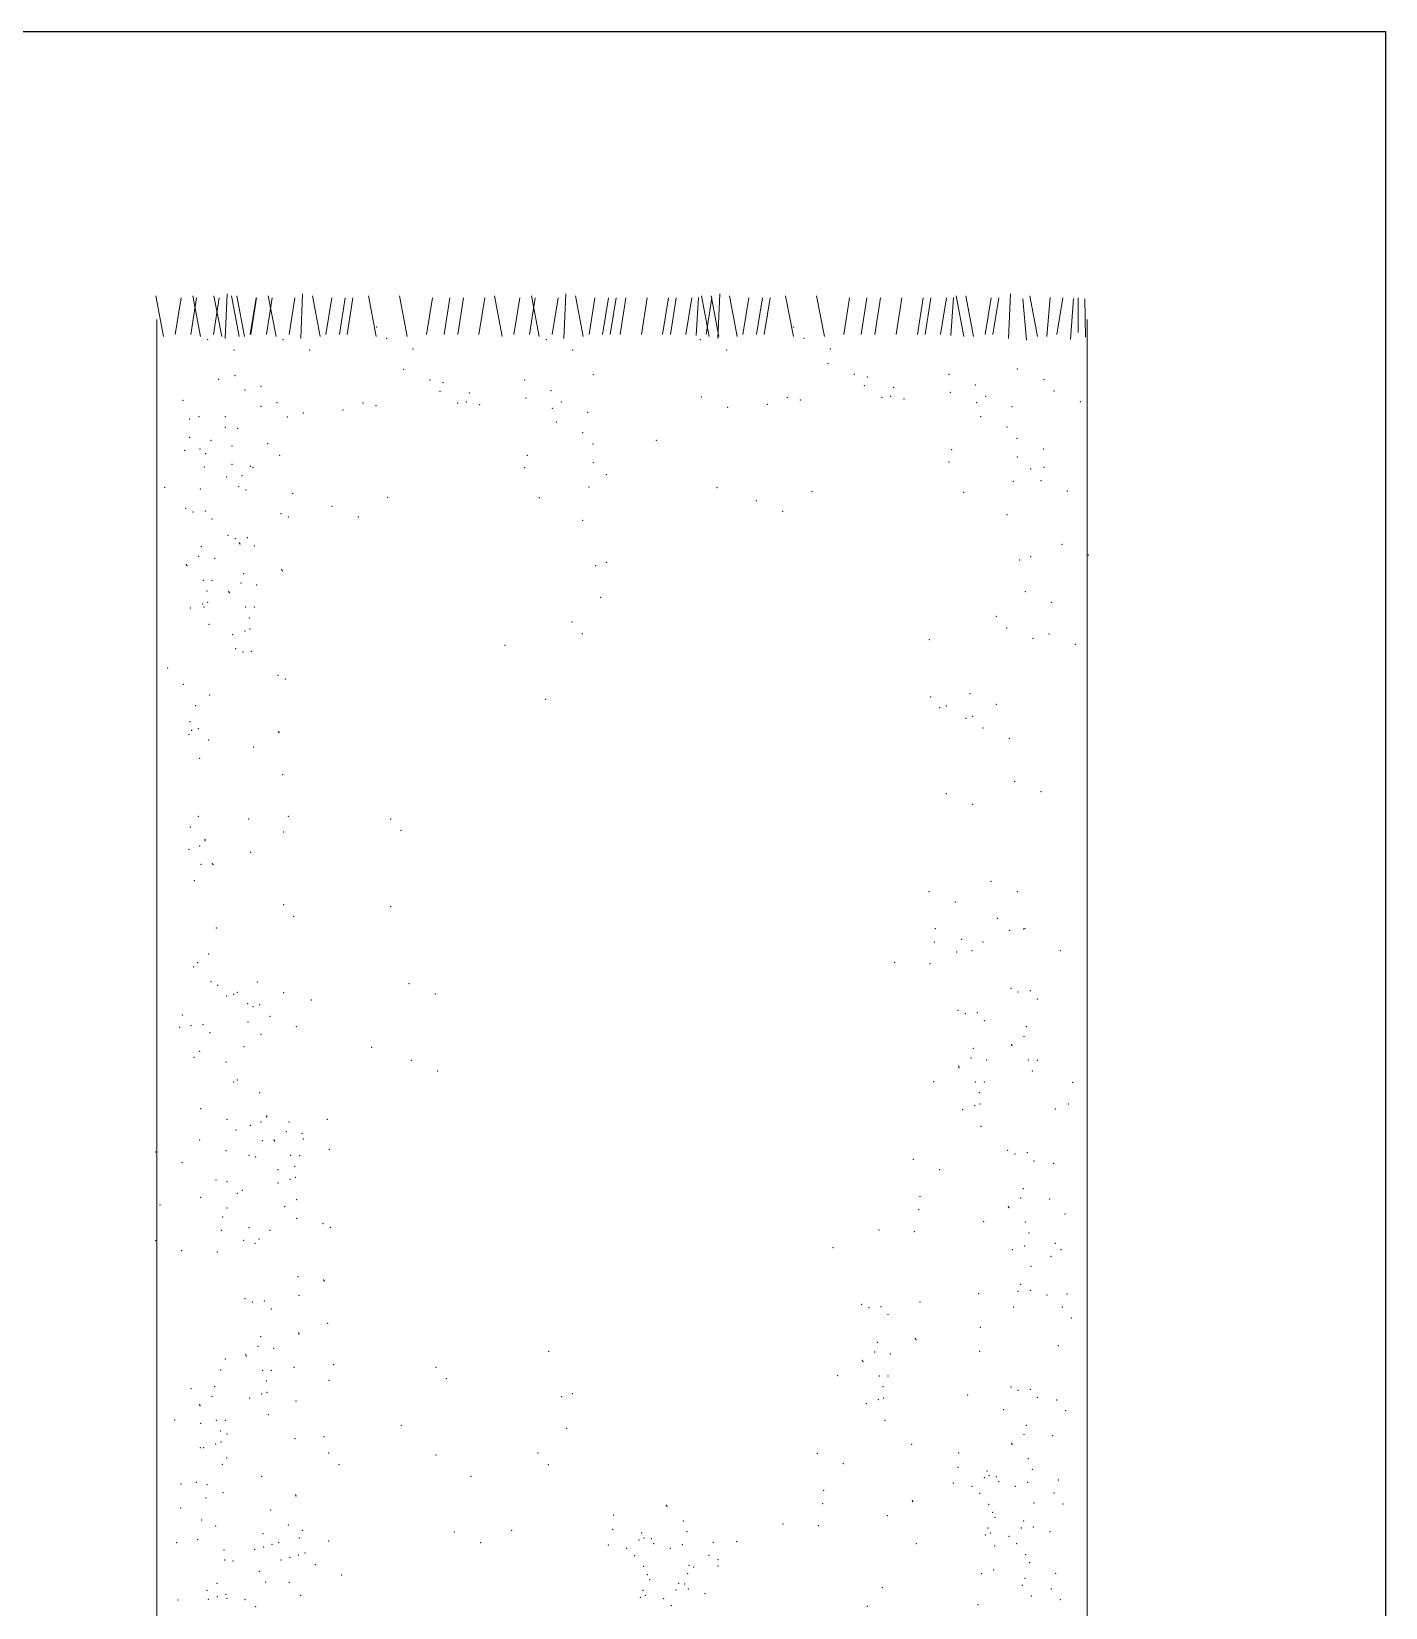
# Model space of a CAD drawing. Header units: inches. Extents: x 26.7 to 30.35, y 12.93 to 16.83.
# Drawn here: x 28.68 to 30.355, y 14.884 to 16.834 of the extents above; entities that cross this region are included whole.
import ezdxf

# ---------------------------------------------------------------- set-up
doc = ezdxf.new("R2010")
doc.units = ezdxf.units.IN
doc.header["$MEASUREMENT"] = 0
doc.layers.add('001_Dark_1 10', color=7, linetype='Continuous', lineweight=0)
doc.layers.add('002_Medium_1 10', color=251, linetype='Continuous', lineweight=0)
doc.layers.add('01', color=251, linetype='Continuous', plot=False)
doc.layers.add('02', color=251, linetype='Continuous', plot=False)

msp = doc.modelspace()

# ---------------------------------------------------------------- linework, layer by layer
at = {"layer": '001_Dark_1 10'}
for p, q in [((28.8334, 16.5067), (28.843, 16.4564)), ((28.8646, 16.5043), (28.8574, 16.4588)), ((28.8838, 16.5043), (28.8766, 16.4588)), ((28.879, 16.5067), (28.8886, 16.4564)), ((28.9119, 16.5043), (28.9047, 16.4588)), ((28.9053, 16.5067), (28.9149, 16.4564)), ((28.9215, 16.5091), (28.9191, 16.454)), ((28.9269, 16.5067), (28.9365, 16.4564)), ((28.9335, 16.5067), (28.9431, 16.4564)), ((28.9575, 16.5043), (28.9503, 16.4588)), ((28.9581, 16.5043), (28.9509, 16.4588)), ((28.9773, 16.5043), (28.9701, 16.4588)), ((28.9725, 16.5067), (28.9821, 16.4564)), ((29.0054, 16.5043), (28.9982, 16.4588)), ((29.015, 16.5091), (29.0126, 16.454)), ((29.027, 16.5067), (29.0366, 16.4564)), ((29.051, 16.5043), (29.0438, 16.4588)), ((29.0677, 16.5043), (29.0605, 16.4588)), ((29.0773, 16.5043), (29.0701, 16.4588)), ((29.0965, 16.5067), (29.1061, 16.4564)), ((29.1349, 16.5067), (29.1444, 16.4564)), ((29.1756, 16.5043), (29.1684, 16.4588)), ((29.1972, 16.5043), (29.19, 16.4588)), ((29.214, 16.5043), (29.2068, 16.4588)), ((29.2403, 16.5043), (29.2331, 16.4588)), ((29.2524, 16.5067), (29.262, 16.4564)), ((29.2836, 16.5043), (29.2764, 16.4588)), ((29.3028, 16.5043), (29.2956, 16.4588)), ((29.298, 16.5067), (29.3076, 16.4564)), ((29.3309, 16.5043), (29.3237, 16.4588)), ((29.3405, 16.5091), (29.3381, 16.454)), ((29.3525, 16.5067), (29.3621, 16.4564)), ((29.3765, 16.5043), (29.3693, 16.4588)), ((29.3932, 16.5043), (29.3861, 16.4588)), ((29.4028, 16.5043), (29.3956, 16.4588)), ((29.4148, 16.5043), (29.4076, 16.4588)), ((29.4412, 16.5043), (29.434, 16.4588)), ((29.4675, 16.5043), (29.4603, 16.4588)), ((29.4771, 16.5043), (29.4699, 16.4588)), ((29.4963, 16.5043), (29.4891, 16.4588)), ((29.5049, 16.5047), (29.5018, 16.4574)), ((29.5083, 16.5067), (29.5179, 16.4564)), ((29.5214, 16.5043), (29.5142, 16.4588)), ((29.5203, 16.5067), (29.5299, 16.4564)), ((29.531, 16.5091), (29.5286, 16.454)), ((29.543, 16.5067), (29.5525, 16.4564)), ((29.5669, 16.5043), (29.5597, 16.4588)), ((29.5837, 16.5043), (29.5765, 16.4588)), ((29.5933, 16.5043), (29.5861, 16.4588)), ((29.6125, 16.5067), (29.6221, 16.4564)), ((29.6508, 16.5067), (29.6604, 16.4564)), ((29.6916, 16.5043), (29.6844, 16.4588)), ((29.7131, 16.5043), (29.706, 16.4588)), ((29.7299, 16.5043), (29.7227, 16.4588)), ((29.7563, 16.5043), (29.7491, 16.4588)), ((29.7827, 16.5043), (29.7755, 16.4588)), ((29.7923, 16.5043), (29.7851, 16.4588)), ((29.8114, 16.5043), (29.8042, 16.4588)), ((29.82, 16.5047), (29.817, 16.4574)), ((29.8234, 16.5067), (29.833, 16.4564)), ((29.8354, 16.5067), (29.845, 16.4564)), ((29.8666, 16.5043), (29.8594, 16.4588)), ((29.8761, 16.5043), (29.869, 16.4588)), ((29.8905, 16.5091), (29.8881, 16.454)), ((29.906, 16.5028), (29.9103, 16.4519)), ((29.9145, 16.5067), (29.9241, 16.4564)), ((29.9397, 16.5047), (29.9354, 16.4562)), ((29.9552, 16.5043), (29.9481, 16.4588)), ((29.9686, 16.5034), (29.9649, 16.4525)), ((29.9744, 16.5043), (29.9744, 16.4611)), ((29.9827, 16.5028), (29.9833, 16.4556)), ((28.8345, 16.4772), (28.8345, 14.6771)), ((29.9855, 16.4772), (29.9855, 14.6771))]:
    msp.add_line(p, q, dxfattribs=at)
for p in [(29.0738, 16.4811), (29.3993, 16.4811), (29.5898, 16.4811), (29.1064, 16.468), (29.6224, 16.468), (28.8974, 16.4525), (28.9909, 16.4525), (29.1191, 16.4539), (29.3164, 16.4525), (29.5069, 16.4525), (29.6351, 16.4539), (29.9771, 16.3758), (28.8445, 16.2696), (29.9869, 16.1861), (29.9707, 16.0754), (28.8479, 16.0461), (29.9674, 15.5337), (28.8332, 15.4472), (28.8384, 15.382), (28.8332, 15.3376), (29.966, 15.242)]:
    msp.add_point(p, dxfattribs=at)
at = {"layer": '002_Medium_1 10'}
for p in [(28.93, 16.4395), (29.0235, 16.4395), (29.1517, 16.4409), (29.349, 16.4395), (29.5394, 16.4395), (29.6676, 16.4409), (29.6647, 16.4225), (28.9113, 16.4032), (28.9312, 16.4078), (29.1398, 16.4155), (29.1724, 16.4024), (29.1887, 16.3992), (29.2897, 16.4024), (29.3744, 16.409), (29.6973, 16.4094), (29.7136, 16.4062), (29.8146, 16.4094), (29.8993, 16.4159), (29.9319, 16.4029), (28.9439, 16.3901), (28.9637, 16.3948), (29.1851, 16.3883), (29.2213, 16.3862), (29.2914, 16.3804), (29.3222, 16.3894), (29.5083, 16.3816), (29.6144, 16.3809), (29.71, 16.3953), (29.7317, 16.3809), (29.7426, 16.3823), (29.7462, 16.3932), (29.7589, 16.379), (29.8164, 16.3874), (29.8472, 16.3964), (29.8598, 16.3823), (29.9446, 16.3888), (28.8672, 16.3774), (28.9635, 16.3699), (28.9834, 16.3746), (29.016, 16.3615), (29.0649, 16.3655), (29.0895, 16.3739), (29.1057, 16.3707), (29.2067, 16.3739), (29.2176, 16.3753), (29.2339, 16.372), (29.324, 16.3674), (29.3349, 16.3753), (29.3675, 16.3623), (29.5409, 16.3685), (29.5898, 16.3725), (29.6307, 16.3776), (29.8489, 16.3744), (29.8924, 16.3693), (28.8754, 16.3542), (28.8869, 16.3572), (28.9193, 16.3572), (28.9194, 16.3441), (28.9345, 16.3426), (28.9961, 16.3569), (29.3288, 16.3504), (29.8537, 16.3573), (29.8863, 16.3443), (28.8752, 16.3314), (28.9016, 16.3279), (28.9276, 16.321), (28.9716, 16.3239), (29.3613, 16.3373), (29.374, 16.3232), (29.4526, 16.328), (29.8989, 16.3302), (28.869, 16.3156), (28.8879, 16.3173), (28.8949, 16.3112), (28.9867, 16.3093), (29.2929, 16.3094), (29.3744, 16.3004), (29.8146, 16.3009), (29.8178, 16.3164), (29.8993, 16.3074), (29.9315, 16.3172), (28.8936, 16.2948), (28.9212, 16.2824), (28.9275, 16.2981), (28.9401, 16.284), (28.9503, 16.2956), (28.9538, 16.2946), (29.2897, 16.2939), (29.3907, 16.2852), (29.9156, 16.2922), (29.9319, 16.2944), (28.8883, 16.2677), (28.936, 16.2705), (28.945, 16.2662), (29.0026, 16.2624), (29.3693, 16.27), (29.5275, 16.2694), (29.6449, 16.2642), (29.8326, 16.2637), (29.8942, 16.277), (29.9283, 16.2781), (29.9608, 16.2651), (28.8704, 16.2435), (29.0514, 16.2461), (29.12, 16.2572), (29.3077, 16.2567), (29.5764, 16.2531), (28.8795, 16.2392), (28.8945, 16.2406), (28.903, 16.2305), (28.9882, 16.2373), (28.9972, 16.2329), (29.084, 16.2331), (29.3613, 16.2288), (29.6089, 16.2401), (29.8863, 16.2358), (28.9227, 16.2103), (28.9317, 16.206), (28.9467, 16.2073), (28.8865, 16.1844), (28.8897, 16.1962), (28.9368, 16.2009), (28.9374, 16.1995), (28.9553, 16.1973), (29.9156, 16.1837), (29.9544, 16.1991), (28.8713, 16.1739), (28.8719, 16.1726), (28.9061, 16.182), (28.9891, 16.1677), (28.9897, 16.1663), (29.3773, 16.1726), (29.3907, 16.1767), (29.9022, 16.1796), (28.8921, 16.1548), (28.903, 16.1547), (28.9388, 16.1512), (28.942, 16.163), (28.9583, 16.1488), (28.8912, 16.1253), (28.8968, 16.1414), (28.8977, 16.1276), (28.9235, 16.1407), (28.9242, 16.1393), (29.3838, 16.1335), (29.9088, 16.1405), (29.9413, 16.1275), (28.8762, 16.1206), (28.8928, 16.1218), (28.9444, 16.1216), (28.9491, 16.1082), (28.9553, 16.1215), (29.8732, 16.1099), (28.8992, 16.1), (28.9284, 16.0874), (28.9435, 16.092), (28.95, 16.0943), (29.3483, 16.1029), (29.361, 16.0888), (29.8859, 16.0958), (29.9381, 16.0884), (28.9321, 16.0702), (28.9515, 16.0668), (29.2654, 16.0744), (29.7903, 16.0814), (29.9185, 16.0828), (28.9411, 16.0659), (28.9844, 16.037), (28.9934, 16.0326), (28.8676, 16.0259), (28.9002, 16.0129), (29.7918, 16.0104), (29.8407, 16.0144), (28.8828, 15.9995), (29.3157, 16.0074), (29.803, 15.997), (29.8113, 15.9992), (29.8732, 16.0014), (28.8756, 15.9799), (28.8777, 15.9691), (28.886, 15.9713), (29.8356, 15.984), (29.8439, 15.9862), (29.8566, 15.9721), (28.8743, 15.9636), (28.8987, 15.9572), (28.9852, 15.9674), (28.9858, 15.966), (29.8892, 15.9591), (28.8877, 15.9346), (28.9545, 15.9485), (28.9901, 15.9141), (29.8113, 15.8907), (29.8957, 15.9061), (29.9283, 15.8931), (29.8439, 15.8777), (28.886, 15.8628), (28.9483, 15.8594), (28.9972, 15.8625), (29.124, 15.8595), (28.8759, 15.8494), (28.8944, 15.8336), (28.8944, 15.8325), (28.9916, 15.8431), (29.1367, 15.8454), (28.8744, 15.822), (28.8877, 15.8261), (28.9507, 15.818), (28.8893, 15.8032), (28.9035, 15.8041), (28.9041, 15.8027), (28.8809, 15.7829), (29.8664, 15.7824), (29.7897, 15.7696), (29.8223, 15.7566), (29.899, 15.7694), (28.9914, 15.7532), (29.004, 15.7391), (29.124, 15.7509), (29.8744, 15.7364), (28.9084, 15.7247), (29.7977, 15.7236), (29.8896, 15.7218), (29.907, 15.7234), (29.9085, 15.7235), (29.7965, 15.7073), (29.8303, 15.7106), (29.843, 15.6965), (29.8567, 15.7071), (29.9523, 15.6963), (28.8802, 15.6762), (28.8851, 15.6816), (28.8988, 15.6922), (29.7474, 15.6821), (29.7912, 15.6802), (29.8241, 15.6949), (28.9018, 15.6579), (28.9588, 15.6577), (28.9099, 15.6537), (28.9211, 15.6403), (28.9295, 15.6425), (28.9344, 15.6449), (28.9914, 15.6447), (29.1465, 15.6557), (29.1791, 15.6427), (29.8911, 15.6497), (29.9001, 15.6454), (29.9151, 15.6468), (28.9471, 15.6308), (28.9537, 15.6272), (28.962, 15.6295), (29.0256, 15.6355), (29.8256, 15.6228), (29.8346, 15.6185), (29.8496, 15.6198), (29.9237, 15.6367), (28.8627, 15.6015), (28.866, 15.617), (28.8767, 15.6036), (28.8917, 15.6049), (28.9474, 15.608), (28.9747, 15.6154), (29.0073, 15.6024), (29.8581, 15.6098), (29.9104, 15.6025), (28.9003, 15.5949), (28.9637, 15.5928), (29.8919, 15.5802), (29.8926, 15.5788), (29.9072, 15.5906), (28.8808, 15.5643), (28.8875, 15.5718), (28.9423, 15.5775), (29.1005, 15.5769), (29.1494, 15.5607), (29.8417, 15.5636), (29.8448, 15.5755), (29.8612, 15.5613), (29.9128, 15.561), (29.9237, 15.5609), (28.92, 15.5588), (29.182, 15.5476), (29.8264, 15.5532), (29.827, 15.5518), (29.9175, 15.5476), (28.9295, 15.534), (28.9344, 15.5364), (28.962, 15.5209), (29.7957, 15.5343), (29.8473, 15.5341), (29.8519, 15.5207), (29.8581, 15.534), (28.8889, 15.5008), (29.8463, 15.5045), (29.8528, 15.5068), (29.9461, 15.5006), (29.9621, 15.5066), (28.9215, 15.4878), (28.9637, 15.4843), (28.9704, 15.4918), (28.9704, 15.4907), (28.998, 15.4846), (29.0457, 15.4879), (29.8313, 15.4999), (28.8875, 15.4622), (28.9327, 15.4744), (28.9504, 15.4802), (28.9795, 15.4623), (28.9948, 15.4727), (29.0143, 15.4703), (29.0157, 15.4636), (29.8543, 15.4792), (28.92, 15.4492), (28.9488, 15.4434), (28.9653, 15.4613), (28.9802, 15.4609), (29.0004, 15.4431), (29.0113, 15.443), (29.0482, 15.4506), (29.8872, 15.4494), (29.8963, 15.4451), (29.9113, 15.4465), (28.8657, 15.4342), (28.9569, 15.4411), (28.9845, 15.4257), (29.0051, 15.4298), (29.7705, 15.4384), (29.803, 15.4254), (29.9198, 15.4364), (29.9439, 15.4335), (28.9079, 15.4129), (28.9214, 15.4105), (28.9844, 15.409), (28.9994, 15.4136), (29.006, 15.4159), (28.8889, 15.3912), (28.9341, 15.3964), (28.9404, 15.3999), (29.0075, 15.3883), (29.7785, 15.3924), (29.9033, 15.3903), (29.9065, 15.4022), (29.9391, 15.3891), (28.9159, 15.3669), (28.9215, 15.3782), (28.9926, 15.3797), (29.0077, 15.3651), (29.7772, 15.376), (29.8881, 15.3799), (29.8887, 15.3785), (29.9581, 15.3708), (28.9146, 15.3506), (28.9485, 15.3539), (28.9748, 15.3504), (29.0404, 15.3585), (29.0494, 15.3542), (29.7281, 15.3508), (29.7719, 15.3489), (29.8573, 15.361), (29.9089, 15.3607), (29.9136, 15.3473), (28.8655, 15.3254), (28.9422, 15.3382), (28.9562, 15.3344), (28.9611, 15.3398), (29.6711, 15.329), (29.893, 15.3266), (29.908, 15.3312), (29.9462, 15.3343), (29.9533, 15.3264), (28.9093, 15.3235), (29.916, 15.3059), (29.9406, 15.3182), (29.0092, 15.293), (29.0412, 15.2889), (29.0418, 15.2876), (29.0105, 15.27), (29.8511, 15.2719), (29.9, 15.275), (29.9032, 15.2836), (29.9151, 15.2764), (29.9358, 15.2706), (29.9604, 15.2716), (28.9437, 15.2661), (28.9527, 15.2618), (28.9677, 15.2631), (28.9763, 15.2531), (29.7066, 15.2591), (29.7156, 15.2548), (29.7306, 15.2561), (29.7788, 15.2619), (29.8944, 15.2556), (29.9548, 15.2555), (29.0461, 15.2356), (29.7392, 15.2461), (29.8535, 15.2304), (28.963, 15.2188), (29.0101, 15.2234), (29.0107, 15.2221), (29.7259, 15.2118), (29.773, 15.2165), (29.7736, 15.2151), (28.9193, 15.1913), (28.9445, 15.1965), (28.9452, 15.1951), (28.9598, 15.2069), (28.9793, 15.2046), (29.3193, 15.2006), (29.7074, 15.1895), (29.7227, 15.1999), (29.7422, 15.1976), (29.8526, 15.2009), (29.95, 15.2079), (28.9138, 15.1776), (28.9654, 15.1774), (28.9763, 15.1773), (29.0042, 15.181), (29.0532, 15.1841), (29.18, 15.181), (29.6767, 15.1706), (29.708, 15.1881), (29.7283, 15.1704), (29.7392, 15.1703), (28.8771, 15.1545), (28.906, 15.1571), (28.9701, 15.164), (28.971, 15.1501), (29.0475, 15.1647), (29.1927, 15.1669), (29.7329, 15.157), (29.8911, 15.1567), (29.9001, 15.1524), (29.9151, 15.1537), (28.8875, 15.1348), (28.8882, 15.1334), (28.9028, 15.1452), (28.9494, 15.1432), (28.9644, 15.1478), (29.0067, 15.1395), (29.3353, 15.1445), (29.3487, 15.1485), (29.7123, 15.1362), (29.7273, 15.1408), (29.7338, 15.1431), (29.8378, 15.1468), (29.9237, 15.1437), (29.9477, 15.1407), (28.8568, 15.1159), (28.8889, 15.1115), (28.9084, 15.1156), (28.9193, 15.1155), (28.9725, 15.1225), (29.7354, 15.1155), (29.8823, 15.1287), (29.9589, 15.1273), (28.9131, 15.1023), (28.9215, 15.0985), (29.0054, 15.0927), (29.0415, 15.095), (29.1371, 15.1094), (29.3418, 15.1054), (29.9072, 15.0976), (29.9104, 15.1094), (29.943, 15.0964), (28.8886, 15.0817), (28.8924, 15.0815), (28.9074, 15.0861), (28.914, 15.0884), (29.0474, 15.0748), (29.18, 15.0725), (29.3063, 15.0748), (29.6515, 15.0747), (29.7682, 15.0857), (29.8265, 15.0751), (29.8919, 15.0871), (29.8926, 15.0857), (28.9155, 15.0608), (28.9212, 15.0686), (29.06, 15.0607), (29.319, 15.0607), (29.684, 15.0617), (29.8256, 15.0574), (29.8614, 15.0529), (29.9128, 15.068), (29.9175, 15.0546), (28.8645, 15.0367), (28.8837, 15.0388), (28.8966, 15.0357), (28.9644, 15.0462), (29.2234, 15.0462), (29.82, 15.038), (29.843, 15.0339), (29.8582, 15.0444), (29.8642, 15.0468), (29.8732, 15.0457), (29.8761, 15.0396), (29.8968, 15.0338), (29.9118, 15.0385), (29.95, 15.0416), (28.8953, 15.0193), (28.9163, 15.0258), (29.0062, 15.0231), (29.0068, 15.0218), (29.6595, 15.0287), (29.7691, 15.0162), (29.7697, 15.0148), (29.8526, 15.0249), (29.9199, 15.0132), (29.9444, 15.0254), (28.8642, 15.0069), (28.9755, 15.0043), (29.3996, 14.9982), (29.465, 15.0102), (29.4656, 15.0088), (29.6582, 15.0123), (29.7383, 14.9973), (29.8638, 15.0115), (29.8685, 15.0014), (29.8713, 14.9953), (29.9556, 15.012), (28.89, 14.9922), (28.9074, 14.9845), (28.9659, 14.9753), (28.9972, 14.9859), (29.0148, 14.9792), (29.2025, 14.9772), (29.2737, 14.9792), (29.3987, 14.9805), (29.4345, 14.976), (29.4859, 14.991), (29.4905, 14.9777), (29.6091, 14.9871), (29.6529, 14.9852), (29.8629, 14.982), (29.8657, 14.9759), (29.9039, 14.9823), (29.9071, 14.9908), (29.9189, 14.9836), (29.9397, 14.9778), (28.8593, 14.9641), (28.8851, 14.9678), (28.9177, 14.9548), (28.9555, 14.9557), (28.9666, 14.9588), (28.9771, 14.9618), (28.9855, 14.9641), (29.0111, 14.9699), (29.0474, 14.9662), (29.2351, 14.9642), (29.3931, 14.961), (29.416, 14.957), (29.4313, 14.9674), (29.4373, 14.9699), (29.4463, 14.9688), (29.4491, 14.9627), (29.4699, 14.9569), (29.4849, 14.9615), (29.5231, 14.9646), (29.5521, 14.9653), (29.774, 14.9629), (29.8597, 14.9734), (29.8709, 14.96), (29.8886, 14.9718), (29.8983, 14.9628), (28.9185, 14.9425), (28.9289, 14.9414), (28.9881, 14.9426), (28.9992, 14.9458), (29.0097, 14.9488), (29.018, 14.9511), (29.0307, 14.9369), (29.4257, 14.948), (29.4929, 14.9362), (29.5175, 14.9485), (29.529, 14.9431), (29.9095, 14.9494), (29.9142, 14.9393), (28.9615, 14.9284), (29.0633, 14.9239), (29.4369, 14.9346), (29.4415, 14.9245), (29.4444, 14.9184), (29.4913, 14.9257), (29.4986, 14.9338), (29.5287, 14.9351), (29.8549, 14.9258), (29.8699, 14.9304), (29.9085, 14.9199), (29.9467, 14.9263), (28.8969, 14.9052), (28.9089, 14.9136), (28.9096, 14.8971), (28.9201, 14.9001), (28.9692, 14.9152), (28.9986, 14.9149), (29.0126, 14.8989), (29.4327, 14.8965), (29.4359, 14.905), (29.4388, 14.8989), (29.477, 14.9054), (29.4801, 14.9139), (29.4874, 14.9129), (29.492, 14.9067), (29.5127, 14.9009), (29.7321, 14.9082), (29.9054, 14.9113), (29.9166, 14.8979), (29.9411, 14.9069), (28.8607, 14.8931), (28.8985, 14.8939), (28.9215, 14.8952), (28.9435, 14.8934), (28.957, 14.8847), (29.4617, 14.8949), (29.4713, 14.8859), (29.7135, 14.8851), (29.8503, 14.8875), (29.9523, 14.8934)]:
    msp.add_point(p, dxfattribs=at)
at = {"layer": '01'}
msp.add_lwpolyline([(26.6969, 16.8336), (30.3545, 16.8336), (30.3545, 13.4812), (26.6969, 13.4812), (26.6969, 16.8336)], dxfattribs=at)
at = {"layer": '02'}
msp.add_lwpolyline([(26.6969, 16.8336), (30.3545, 16.8336), (30.3545, 13.4812), (26.6969, 13.4812), (26.6969, 16.8336)], dxfattribs=at)

doc.saveas('drawing.dxf')
